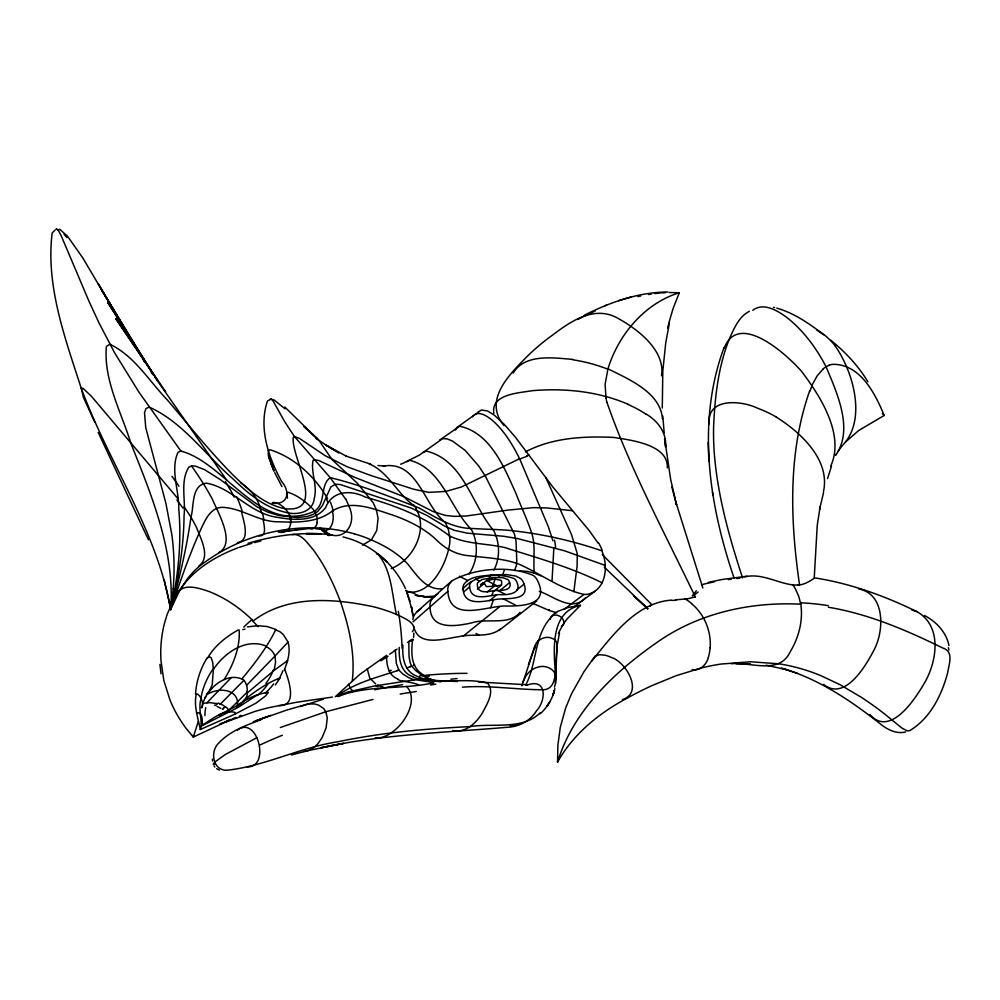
<?xml version="1.0" encoding="UTF-8"?>
<svg xmlns="http://www.w3.org/2000/svg" width="1000" height="1000" viewBox="0 0 1000 1000"><rect width="100%" height="100%" fill="white"/><g stroke="black" fill="none" stroke-linecap="round" stroke-linejoin="round"><path stroke-width="1.5" d="M55.138 230L52.175 232.963C45.562 285.688 65.25 338.738 81.25 388.237C108.688 462.938 156.825 530.138 170.738 609.487C178.2 576.5 181.8 542.425 178.738 508.65C179.175 490.262 170.075 469.762 178 452.325L180.888 451.05C226.575 463.275 259.975 535.775 314.513 511.213C326.312 503.512 319.725 484.988 330.238 477.688C360.325 484.812 389.988 496.65 418.95 507.925C435.975 517.487 453.113 528.862 473.512 528.525C487.425 529.538 501.438 529.25 515.288 531.038C544.763 534.462 573.688 541.2 601.775 550.763C608.525 565.425 606.5 589.375 588.337 594.138A20.775 18.25 59.5 0 1 583.938 594.412C560.475 589.1 540.7 573.763 518.925 564.138C503.088 558.263 485.962 557.825 469.363 555.763C456.688 554.888 445.125 548.763 436.312 539.775C424.025 528.188 408.625 520.688 392.825 515.1C373.837 509.113 350.95 499.038 332.188 511.112C317.35 522.75 297.425 522.45 279.525 521.812C259.212 522.425 242.475 508.175 222.562 507.337C211 507.238 205.55 519.25 201.388 528.162C189.35 554.55 179.963 582.038 170.738 609.487L170.738 604.825M605.237 565.438L564.788 550.887L517.9 538.65L503.85 536.287L467.3 533.175L454.225 530.3L444.637 526.138L426.775 515.388L411.125 508.013L340.1 484.487L335.412 484.3L330.825 486.95L322.438 505.588L317.65 511.5L313.137 514.425L307.525 516.388L297.538 517.612L278.762 515.5L267.488 511.975L257.05 506.887L220.712 479.888L204.475 469.588L195.2 466.075L191.562 465.975L188.775 467.225C179.95 481.475 185.863 500 184.05 515.9C183.75 547.525 178.375 578.875 170.738 609.487L164.237 580.037M534.688 648.562L536.15 643.25A41.737 21.037 37.8 0 1 542.863 638.263C549.375 635.325 560.013 639.837 556.512 648.112M602.087 582.8C571.25 567.4 537.812 558.062 505.112 547.663C486.712 543.275 466.863 544.425 449.588 535.938C424.65 516.925 395.35 505.412 365.3 497.088C350.812 489.637 332.025 490.613 325.6 507.65C313.962 522.737 291.925 519.9 275.387 517.038C249.275 512.575 232.3 487.95 206.462 483.15C191.137 484.95 194.175 506.275 190.963 517.275C186.55 548.475 179.275 579.188 170.738 609.487C174.913 551.325 151.975 496.438 130.975 443.537C121.275 412.038 103.4 380.037 106.388 346.4L109.9 344.275C134.362 355.812 149.137 381.087 167.488 400.087C188.65 425.125 209.237 450.75 232.213 474.188C247.2 488.85 263.788 504.35 285 508.738C327.562 513.263 290.8 457.275 293.25 437.4L294.438 436.512L299.45 438.4L325.175 455.688L347.188 466.775L370.525 475.387L413.65 489.237L428.862 492.375L445.8 491.438L461.35 487L519.612 458.7L548.325 526.675L552.925 540.812M555.5 683.337L556.287 661.388L555.5 683.337L554.462 687.087M556.675 612.775L549.225 610.513L549.25 609.513M734.125 578.188C709.05 504.738 696.413 422.362 723.988 347.725M710.188 647.75C711.338 631.188 704.412 614.212 691.525 603.638M556.275 664.087L557.075 644.475L555.775 666.862M413.325 639.6L412.612 639.587C411.262 651.6 410.425 666.175 421.825 673.913A45.625 45.15 -56.3 0 0 426.938 677.688L432.262 680.525A33.775 4.875 -13.2 0 0 431.625 679.6L427.912 678.988A35.513 5.012 -12.6 0 0 424.387 679.013L421.838 678.225A49.05 43.238 79.1 0 1 416.737 676.112C403.9 671.312 402.125 657.087 402.9 645.2M413.85 633.162L413.587 637.525M552.025 581.275L553.85 547.812M169.8 601.9L170.738 609.487L170.987 605.138M550.4 619.263L550.438 618.713A13.875 7.212 39.9 0 1 551.2 616.737L554.125 613.95A36.8 31.037 54.8 0 1 557.863 611.337L567.987 607.5L580.438 605.388L566.912 619.138A76.762 64.138 56.8 0 0 563.737 623.612L560.35 629.487A79.1 66.087 57 0 0 558.438 633.538M290.475 522.087C291.25 529.163 284.9 533.625 278.3 532.05M702.85 588L675.7 501.613L676.475 504.625L670.65 479.387L664.625 438.65L665.562 447.025C666.85 432.638 657.663 420.712 645.688 413.775M662.45 419.012C660.738 392.537 628.638 379.15 607.975 368.825C618.45 334.625 644.538 303.488 679.312 292.712L673.075 308.55L668.612 323.787M317.15 522.587L316.988 516.763L314.513 511.213M170.45 602.2L170.738 609.487L173.225 588.7M352.3 680.662C355.325 653.825 349.125 626.763 340.387 601.525C333.537 583.188 324.787 565.425 313.15 549.625C307.65 543.575 301.6 533.188 292.15 534.637M556.987 646.287L559.487 633.112M170.738 609.487L171.962 602.013M201.025 698.612C197.95 708.637 202.488 719.188 200.688 728.863A3.3 0.775 -81.1 0 1 200.287 729.5C198.038 717.9 193.388 704.9 196.488 693.6C201.15 695.525 203.837 703.138 201.938 707.788A36.55 33.275 -23.6 0 1 209.338 691.275C216.725 681.963 229.85 673.863 241.812 679C254.613 663.675 267.188 647.337 275.863 629.425L267.137 626.538L257.838 625.688L247.375 626.888M573.837 591.712L577.1 566.25L577.263 555.025M558.337 757.537L557.55 762.1C573.337 734.038 598.987 713.112 627.112 698.175A586.688 454.05 76.2 0 1 652.5 685.375L676.237 675.662L701.075 668.025A327.925 263.038 69.7 0 1 721.062 664.05L750.537 661.775L778.625 663.787A223.062 179.513 66.1 0 1 820.938 675.688L840.075 684.712L861.263 697.262A342.475 278.637 70.1 0 1 884.837 714.163L901.95 728.112L906.875 730.662A7.512 5.75 61.1 0 0 910.013 730.438C930.288 718.213 941.637 695.288 947.6 673.012C948.825 664.725 954.312 651.438 942.75 648.025C906.375 630.138 868.562 613.938 828.35 607.225M669.362 323.338L665.763 342.675L662.812 370.925L662.275 408.05M554.862 688.525C552.888 698.263 547.525 707.163 540.188 713.812M521.812 685.812L534.8 646.787M667.588 327.987L668.25 325.188M823.575 492.45L819.613 509.188L820.15 506.463L817.237 525.363L814.225 578.175M237.3 705.512L237.675 701.538L236.55 698.05A12.637 11.8 42.6 0 0 231.675 692.675C224.25 688.512 214.688 690.05 207.587 694.175M607.975 368.825L605.1 384.225L606.013 397.887M667.275 467.875C668.625 444.325 630.462 440.112 613.55 437.4C583.875 436.05 552.125 437.65 525.438 451.9M247 693.2L274.125 670.387L275.575 662.2L274.975 656.038L288.05 642.113L283.312 634.538L279.825 631.675L275.138 629.675M827.562 478.55L831.462 466.312M724.112 348.325C738.562 310.238 787.562 355.15 801.775 371.637C820.45 396.425 845.163 434.85 830.575 466.438M198.4 721.125L193.275 737.087L186.05 728.3A118.8 108.825 44.2 0 1 170.012 700.088L163.825 680.438L160.987 660.7A129.588 118.425 44.8 0 1 164.537 623.038L167.175 614.35L174.363 598.237M591.812 661.062C612 635.962 636.375 602.5 671.525 600.125M535.288 644.987L528.425 664.75M284.363 669.963C287.725 661.225 290.837 651.45 288.05 642.113L287.587 642.513M491.85 595.413L493.575 590.725M498.45 577.413L499.1 575.612M490.6 607.712L493.537 599.663M502.738 574.513L504.462 569.763M492.463 586.413L495.138 579.15L500.775 580.275A2.413 2.05 50.3 0 1 501.625 581.425L501.637 584.85L494.275 591.038M809.638 390.913C787.788 453.05 790.175 520.662 799.562 584.95L798.012 585.112M708.388 657.45C706.562 664.575 700.025 671.287 692.15 669.513M522.762 682.262L526.237 675.512A78.288 38.975 65.6 0 1 530.025 671.312L533.013 669.163A78.263 39 65.5 0 1 537.975 667.15C546.25 664.287 557.212 670 555.938 679.65M823.5 491.475C830.475 459.7 800.35 432.025 775.788 416.8M661.5 375.825C665.537 351.012 638.688 329.888 619.225 319.062C595.662 304.6 571.8 320.438 553.062 334.738A337.325 267.7 56.1 0 0 527.275 356.325C509.988 373.95 482.612 400.087 504.012 425.6M171.95 606.7L179.2 591.487L187.463 578.775A95.775 87.375 41.8 0 1 198.863 566.688C241.55 532.925 301.887 518.625 354.637 533.938M513.138 373.113C524.913 353.387 553.475 357.85 572.962 359.425M812.05 385.188L817 376.1L823.2 368.888M514.538 570.562L516.388 565.462L516.775 560.887L516.025 541.125L514.487 534.175L485.275 476L478.75 466.012L465.1 450.363L452.4 441.012L447.05 438.888L442.725 438.562L419.1 455.262L402.688 463.438A97.575 81.6 38.7 0 1 400.613 464.188M455.438 430.062L456.538 427.8L481.337 409.988L487.663 411L494.338 415.188L504.363 424.475L515.35 437.125L552.463 486.512L589.3 530.712L598.038 543.05M519.95 612.463C508.762 626.05 486.775 617.688 471.525 622.925C456 626.275 430.238 630.6 430.062 606.9A12.8 11.137 49.5 0 1 431.112 600.425L433.8 596.825L437.962 593.787M493.825 570.138C500.238 558.425 499.913 542.587 493.812 530.788C471.362 504.425 463.95 460.138 426.2 451.05L423.2 452.562M177.65 593.138C191.15 571.15 214.125 556.725 237.862 547.85M469.125 573.875C477.788 561.087 478.8 543.088 471.375 529.525C449.663 507.475 442.375 468.825 409.663 460.25L406.812 461.775M176.612 594.575C182.45 582.288 198.863 588.138 208.625 591.362C225.4 597.863 240.525 608.237 253.212 620.925C287.238 594.938 333.525 598.25 373.15 606.688C384.3 609.487 395.275 613.288 405.4 618.8C409.775 621.025 416.962 626.4 412.375 631.725M549.95 701.612L547.05 706.188L548.725 703.538M835.562 455L836.075 454.225M275.375 684.887L280.125 677.837C266.737 683.1 254.412 691.762 243.162 700.788M650.025 606.25L651.663 604.525L602.4 554.612M472.638 416.737C477.5 409.562 487.2 416.087 492.025 420.087C504.15 430.525 512.525 444.538 519.612 458.7M209.4 691.312L212.225 684.688L213.4 669.375C224.488 652.812 245.863 637.575 266.325 646.15M477.812 412.812L478.8 411.488M540.15 712.85C522.137 730.462 492.788 722.837 470.075 726.625C432.038 728.462 393.975 731.475 356.45 738.2A987.013 781.988 -84 0 0 337.113 741.912C299.5 747.663 264.762 766.162 227.037 770.225C212.763 770.85 209.675 751.312 218.787 743.037C229.013 731.925 243.562 726.275 257.4 721.075M525.788 684.975C537.2 663.162 533.888 633.612 552.875 615.462A13.875 7.2 40 0 1 555.275 615.05C559.65 614.95 564.25 618.5 563.787 623.15A13.525 7.013 39.7 0 1 563.337 624.7L561.388 626.388M223.412 708.213L222.475 709.388L224.825 707.113M471.55 581.575L470.163 583.462A6.787 5.838 49.8 0 0 469.637 586.888C470.925 602.6 489.675 594.975 499.45 594.587C507.55 595.175 522.55 593.862 516.712 581.812A6.55 5.562 50.7 0 0 514.388 578.7C497.612 572.3 474.45 574.6 462.388 589.487M451.613 581.087L448.888 584.738A13.062 11.287 49.4 0 0 447.85 591.325C449.9 622.775 486.525 605.9 505.213 606.025C520.887 606.163 549.4 605.837 537.987 581.562A12.488 10.575 51.2 0 0 533.575 575.625C510.2 565.037 473.625 568.162 451.613 581.087L416.712 611.938L414.05 615.475A12.537 11 49.6 0 0 412.938 619.575M224.05 679.65C233.137 665.3 240.438 646.938 239.137 630.013L238.1 630.013C226.05 636.788 214.737 645.725 207.625 657.95L209.237 656.75L211.137 657.738L212.662 662.175L213.4 669.375M838.225 451.05A184.275 135.65 57.3 0 1 845.512 442L858.8 430.425L884.175 415.475C875.263 393.55 860.088 363.75 832.5 364.338A36.175 24.1 80 0 0 829.15 365.225M237.537 730.05C257.45 715.025 270.812 767.525 247.312 766.912M286.537 662.013L287.675 660.55L274.125 670.387M413.775 626.462C418.113 647.5 444.113 638.587 458.425 636.763C472 633.2 488.975 638.387 500.4 628.975M200.3 729.488L234.775 714.237L235.087 712.412C222.55 709.3 212.4 719.45 202.188 725.013M207.425 693.125L212.387 687.9M206.425 694.6L208.688 692.225M204.725 697.837L205.75 696.775M274.975 656.038L246.663 685.288A22.75 19.062 -17 0 1 246.788 693.175M201.35 707.537L202.138 706.725M206.975 702.738L231.25 677.613M220.012 704.475L243.787 680.425M219.15 715.5L220.362 714.287M228.45 710.662L247.175 692.15M237.587 705.612L238.388 704.812M585.225 598.025C571.737 612.4 553.425 596 539.325 591.337M397.912 679.025C388.1 675.362 386.5 664.5 386.55 655.362L359.862 674.35L335.275 696.75M235.675 706.4C245.212 699.613 256.75 693.637 268.375 692.412L265.4 696.075L255.925 703.2L234.775 714.237M835.913 454.975C853.838 429.012 836.85 392.65 826.087 366.788C816.375 348.1 803.575 330.688 786.95 317.562C777.712 310.738 763.688 302 752.763 310.262M845.5 441.987C865.825 415.95 852.55 370.788 835.263 346.087M196.6 712.675C203.463 711.925 202.488 723.225 201.75 725.875L238.575 707.138L256.8 695.238M230.438 719.587L220.725 723.938M481.087 584.675L483.137 582.85M413 621.85L447.85 591.325M463.725 591.975L469.637 586.888M489.225 576.95L491.55 574.963L506.55 574.6L515.625 576L520.462 578.45A8.387 7.125 50.9 0 1 523.425 582.438C531.575 600.887 508.413 598.1 497.788 599.15C486.188 600.725 463.988 607.587 463.062 588.975A8.725 7.512 49.7 0 1 463.738 584.575C469.812 575.938 482.1 576.225 491.55 574.963M481.325 584.9L483.65 582.913M477.388 589.188L484.35 583.275A2.487 2.125 49.9 0 1 484.538 582.025L487.525 580.05L495.163 579.15M488.888 580.625L492.388 577.663L494.125 577.55L502.95 577.7L507.762 579.513A4.462 3.8 50.5 0 1 509.338 581.625C513.5 590.837 501.312 590.475 495.688 590.475C489.45 591.225 477.912 594.925 477.337 585.075A4.612 3.95 49.9 0 1 477.688 582.75L482.075 579.475L492.388 577.663M487.212 592.075L494.237 586.188L501.337 585.163M416.712 611.938L420.812 608.925M500.15 590.388L509.625 582.55M489.613 600.638L496.675 594.825M538.075 640.925L539.775 639.663M516.775 590.013L523.975 584.163M413.725 665.175L414.4 664.638L413.862 665.025M463.263 636.15L499.888 606.512M498.95 630.55L536.675 600.975M336.925 696.15C355.112 682.525 377.725 677.25 398.925 670.138L402.887 674.062L408.075 677.288A46.337 36.087 74.2 0 0 412.525 679.287L427.85 681.612A86.8 66.925 70.5 0 1 433.762 682.775C402.137 689.887 368.175 684.513 337.812 696.587M439.663 440.1L459.637 426.2C490.375 432.8 504.15 467.188 515.925 493.438C521.138 506.812 527.4 519.812 531.825 533.5C535.725 545.862 533.138 559.025 534.175 571.712A10.862 4.588 -83.8 0 1 534.062 573.088L540.887 575.825M564.113 609.375L583.938 594.438M574.188 606.812L594.85 591.35M345.7 499.2L330.238 477.688L294.438 436.512L284.762 421.788L272.962 400.788L271.375 399L267.512 400.938C258.275 427.638 268.512 457.688 281.688 481.55C290.875 492.013 287.825 505.438 272.225 503.113L273.275 502.388C279.738 502.675 285.062 508.1 288.688 513.2M407.512 642.463L408.825 641.688A44.75 1.225 -33 0 1 412.212 639.8M338.212 696.363L342.113 694.412M218.962 715.062L221.038 713.962M222.087 713.413L225.225 711.775M577.775 319.45L582.288 317.113M234.638 706.938L226.275 711.237M231.262 719.412L229.55 720.25M749.4 311.312C739.237 316.4 734.463 327.65 730.013 337.45A233.162 171.5 54 0 0 725.337 349.975C717.438 374.812 714.638 400.975 713.612 426.912A278.275 203.637 55.2 0 0 714.1 450.625C717.138 494.212 729.038 536.6 742.588 577.938M299.975 706.612L323.525 699.163M577.575 606.775L580.438 605.388C552.975 610.95 553.375 643.45 554.8 665.312C555.837 675.225 555.1 690.962 541.175 689.737C514.938 689.513 488.775 685.175 462.463 687.15M256.8 737.725L225.325 754.5L214.65 762.163L213.137 764.137L214.725 764.312M584.3 315.238C610.262 302.188 638.587 292.162 667.962 291.988M604.712 305.875L606.613 305.012M829.15 365.25L826.087 366.788A46.188 31.163 75.1 0 0 823.188 368.85M239.363 716.05L240.975 715.362M227.675 721.062L228.625 720.662M235.963 717.425L232.325 718.85M280.312 727.525L325.825 711.737L372.975 699.45M226.525 721.112L228.5 720.35M695.25 596.875L687.45 598.825L675.7 599.825M270.525 715.375L256.163 720.825L286.413 710.163L308.35 703.863L314.775 704L318.712 705.163L323.587 708.475L325.825 711.737L327.275 717.975L326.112 727.763L322.15 737.537L317.85 743.812L314.538 747.087L309.175 750.288L291.413 754.963M362.525 545.112L371.362 539.9L376.763 530.438L378.062 518.312L376.375 509.787L373.175 502.688L357.488 483.387L332.125 459.663L319.012 440.438L284.725 406.975M391.238 568.587C410.863 560.75 425.288 536.237 419.05 515.288A14.112 6.412 69 0 0 417.713 512.137M226.675 721.462L224.562 722.25M410.112 666.663L411.775 666.012L415.225 670.15L421.1 674.712A48.075 45.825 88.6 0 0 426.425 677.65L430.462 679.225A35.612 33.963 -90 0 0 435.637 680.5L457.475 681.513M253.35 721.75L267.275 716.625M198.912 565.875C211 557.3 200.725 538.513 196.488 527.45C193.012 520.237 188.75 513.425 184.1 506.912M258.538 720.675L260.825 719.887M239.137 547.413L251.9 543.312M222.325 723.037L223.463 722.638M526.675 455.9L529.1 455.087M219.988 723.812L221.175 723.425M219.213 552.388C235.888 542.65 217.9 512.612 212.525 499.562C206.4 487.85 199.137 476.788 191.562 465.975M349.525 691.675L374.738 685.925L414.725 679.837M618.6 300.7L630.875 297.1M744.65 576.888C761.237 572.863 776.675 582.8 792.837 584.95M303.688 751.488L343.475 743.438L321 747.725C382.188 734.45 444.875 732.562 507 727.312C519.025 726.875 530.413 720.863 536.675 710.525C546.388 700.163 546.812 677.562 526.987 685.2M248.038 543.3C275.275 535.188 304.125 531.4 332.45 534.9M254.45 542.6L260.825 540.975M637.95 296.625L640.6 296.012M708.312 582.362L721.737 579.55L747.025 576.2M202.75 703.325L209.825 702.638L217.562 703.662L215.55 705.462L214.55 705.175M517.825 725.2L510.213 725.612M295.188 529.8L297.375 529.412M400.138 694.05L416.287 691.488M905.675 731.963C896.712 734.212 887.837 729.862 880.962 724.412C851.375 701.062 819.388 679.287 782.875 668.538M799.562 584.95C803.288 584.425 806.787 582.85 810.013 580.95C811.637 580 813.2 578.95 814.737 577.875C850.062 583.362 884.613 595.837 916.862 611.613C942.837 626.15 936.975 662.45 923.863 684.013C914.725 699.65 889.85 737.562 869.875 714.488M648.525 294.525L651.162 294.125M622.4 699.587C643.938 692.887 626.237 661.85 611.188 657.4A36.388 19.613 49.8 0 0 604.963 655.175L599.388 654.725L595.025 656.125L583.888 671.825L571.462 693.962L565.725 707.812L560.288 727.288L557.875 745.337L557.55 762.1C573.65 709.6 616.213 670.35 660.288 640.138C701.287 612.438 751.812 601.663 800.788 604.212C803.2 620.462 798.875 637.312 790.475 651.287C779.5 675.413 751.012 661.787 731.375 663.737M332.512 697.087L297.062 702.175L269.75 707.475A297.125 273.988 78.3 0 0 254.788 711.488L224.438 722.537L193.275 737.087L192.862 735.413M478.338 682L527.087 684.775M290.413 530.462L284.025 531.087M494.237 586.188L486.413 586.638L484.35 583.275M655.088 293.575L660.312 292.987M282.162 531.812L308.8 528.55L311.462 528.975A24.413 11.15 62.4 0 0 313.9 528.35L316.25 525.7A24.413 11.062 62.6 0 0 317.113 522.562M661.6 292.913L665.462 292.65M435.225 596.538L425 596.737L415.075 595.013M669.287 292.525L679.312 292.712M519.837 570.9L527.35 571.35L534.05 573.088M736.213 663.763L750.425 663.812M452.7 730.55C465.5 733.375 476.325 722.95 482.425 712.862C486.763 704.475 495.3 691.575 487.45 683.062C466.962 677.788 445.062 683.6 424.338 679.025M237.438 542.663C251.05 540.588 243.263 520.25 241.425 511.475M376.375 553.9L377.762 553.925C391.712 570.037 391.887 594.325 396.45 614.45M453.762 680.763L455.375 680.875M442.1 588.837C425.725 590.087 416.725 574.925 407.688 564C395.938 551.188 380.037 543.138 364.025 536.962A113.8 99.488 42.1 0 0 354.625 534.012M315.613 528.8L319.788 529.087M858.612 588.862C885.713 594 884.362 631.7 873.55 650.875C865.375 666.525 844.675 701.475 823.562 684.4M377.962 465.5L384.988 466.138L383.35 466.075C417.6 460.337 423.562 504.75 444.95 522.3A22.538 11.35 82.6 0 1 446.112 524.15L448.438 529.738L449.738 537.65M375.05 738.012C395.562 739.837 422.337 703.512 406.662 686.5M278.837 705.562C298.125 706.625 288.688 679.2 284.475 669.013M572.288 510.7L546.763 507.938L533.475 507.65L507.525 510.15L466.225 516.013L454.7 516.388L445.412 515.425L432.812 511.438L403.85 496.662L354.212 477.125L318.762 460.487L314.275 459.688L313.025 460.4C310.688 472.75 317.725 485.7 314.275 498.363C312.938 512.688 296.163 515.788 284.738 512.075C264.175 507.225 247.638 493.013 232.8 478.713C205.55 455.112 182.488 421.775 149.15 407.088L145.988 408.562L144.512 412.675L145.712 427.537L165.863 503.188L171.788 534.25A232.237 213.575 -86.6 0 1 173.188 588.688M258.612 535.788C267.538 537.275 263.888 524.375 263.062 519.438M270.25 399.162L272.638 399.575M773.55 307.362L774.613 307.562M797.663 673.45L785.987 669.587L766.35 665.2M911.75 609.963L916.862 611.613M415.062 593.663L405.975 590.775M370.613 464.113L345.9 456.087M369.113 463.825C388.338 471.887 397.088 493.413 413.65 505.487M316.012 438.413L332.488 449.25L339.05 452.85L325.337 444.738L346.463 456.287M343.013 536.925C370.275 543.413 393.812 563.125 405.425 588.575M402.55 680.987L413 683.012A54.188 35.55 71.1 0 1 416.213 683.913L418.675 684.925M417.488 678.612L435.65 681.2A127.325 104.612 71 0 1 440.688 681.888M781.388 668.05L785.987 669.587M776.775 308.125C794.3 313.125 809.5 323.738 823.75 334.75M407.113 591.875C431.087 595.925 447.275 562.85 449.8 542.775A24.712 13.288 83 0 0 449.812 537.663M382.55 687.062L379.375 685.875A77.562 30.675 80.7 0 1 378.113 685.387L377.65 685.088M627.85 404.15C597.888 391.3 564.5 387.987 532.225 390.688C519.113 393.013 490.675 394.025 493.837 413.338M549.225 610.513L532.413 603.162M217.037 706.45L220.863 708.35M701.525 584.663L702.55 585.6M58.525 230.2L56.125 229.013L57.975 229.7L61.375 236.125L88.938 301.188L98.9 322.675L114.513 352.65L139.037 392.3L180.888 451.05M476 633.5L478.75 634.913M216.675 768.688L219.462 770.113M459.412 576.263L467.65 580.513M503.013 598.713L515.875 605.337M486.512 580.413L497.312 585.988M475.613 579.038L479.275 580.925M497.488 590.312L505.05 594.225M412.7 676.587C400.3 672.3 398.812 658.625 399.275 647.4M319.862 528.325C330.8 536.388 335.5 519.05 332.188 511.112M320.913 528.25C339.137 546.987 359.588 526.462 348.537 505.5A34.762 18.875 52.2 0 0 345.812 499.188M816.988 330.2L824.475 335.05A65.15 40.975 75.3 0 1 835.312 345.988M924.425 615.513C936.312 621.6 946.237 632.163 948.975 645.55M273.837 399.787L285.038 408.825M375.688 683.938L369.738 678.062L367.225 668.688M329.325 535.562L319.488 528.013M59.612 229.225L67.1 235.763M240.588 482.713C248.95 488.338 256.438 496.075 259.488 505.875M329.988 534.8L325.188 531.225M328.15 535.487L320.812 529.175M830.888 340.288C845.312 352.038 858.3 365.812 867.913 381.812M380.087 555.675L387.337 562.225L385.863 560.887M318.212 439.487L304.025 426.625L317.45 438.812M647.55 608.562L604.3 567.163M647.725 608.7L633.5 595.625L647.738 608.75M328.413 535.5L324.113 529.775M882.312 413.462L884.175 415.475M64.075 234.262L67 237.688M351.15 689.538L348.4 684.188M67.725 236.488L82.925 258.137L122.912 325.9M177.775 498.462L91.65 396.538L83.025 388.3L81.25 388.237L83.387 397.287L94.712 422.125M151.25 372.287L152.938 374.5M154.637 376.712L226.7 480.188M165.625 391.725L115.712 318.6L158.012 381.15L107.85 302.613L153.675 375.138M398.925 670.138L396.337 663.462L395.3 649.837M214.013 765.8L214.825 767.013M415.8 508.525L417.762 512.1M153.7 375.138L101.137 289.237L140.975 355.775M143.363 359.762L144.963 362.425M141.025 355.75L98.275 283.8L124.975 329.513M143.4 359.75L144.987 362.413M127.325 333.537L128.9 336.238M124.462 328.562L126.013 331.225M128.338 335.213L129.9 337.875M273.738 467.488L268.288 455.513L268.325 450.588L269.962 449.738C294.175 457.275 315.025 476.575 327.612 498.675M281.95 486.6L274.713 472.6M695.337 597.05C664.7 532.863 630.413 469.825 607 402.512M98.188 432.425L148.488 539.825M546.038 478.113L571.55 534.712L576.962 552.625A45.438 42.775 -45.5 0 1 577.4 555.013M270.688 462.788L273.962 470.9L268.55 456.388M289.462 514.788L289.887 516.025M268.875 457.312L273.962 470.9M406.2 590.275L411.812 608.9M406.912 592.238L410.087 601.213M287.488 498.175L286.537 493.95L287.925 492.262C297.65 495.288 306.312 502.1 313.325 509.5A13.838 10.025 55.6 0 1 314.4 511.287M261.062 511.138L261.45 512.612M671.875 487.038L676.475 504.625M948.363 647.663L948.913 650M712.438 492.137L713.012 495.238M290.188 517.35L290.512 520.2M800.788 604.212L798.713 596.225L795.5 589.087A58.825 31.95 -84.1 0 0 792.862 584.888A18.762 8.2 17.6 0 0 797.9 585M412.85 614.825L411.438 606.775L413.088 616.3M159.913 664.388L161.025 673.812M664.188 432.925L662.775 415.95M212.375 759.075L212.525 760.925M708.225 442.325L708.838 461.1M709.225 423.825C706.612 397.3 741.488 400.375 757.475 408.175A76.95 46.35 32.6 0 1 775.825 416.725M408.825 641.688L409.012 656.388L410.175 662.725A15.275 14.412 82.4 0 0 411.775 666.012M267.8 684.237A57.663 47 -10.7 0 1 257.238 695.588M273.225 670.212A58.425 48.038 -8.6 0 1 265.925 683.325M266.038 646.612A17.862 15.575 1.8 0 1 274.9 656.05M200.875 698.612A82.662 71.438 -15.7 0 1 212.938 669.15M419.613 675.913A473.075 340.925 -38.7 0 1 467.025 673.35M374.75 689.788A457.488 283.625 -29.9 0 1 402.625 684.663M259.925 745.013A272.663 162.125 -26 0 1 282.337 735.263M450.875 679.2A77.475 3.9 -9.6 0 1 457.188 678.587M430.538 684.975A57.763 3.425 -10.4 0 1 435.85 684.188M424.487 676.25A63.263 9.712 -12.7 0 1 429.387 676.15M420.35 679.137A46.875 6.575 -12.5 0 1 424.85 678.85M417.463 678.713A47.775 39.812 76.1 0 1 412.663 676.688M398.275 670.138A51.812 2.5 -18.2 0 1 396.938 670.625M391.262 670.263A45.362 1.9 -14.3 0 1 388.888 670.913M393.65 651.237A64.675 1.487 -32.5 0 1 397.125 649.112M389.575 654.175A62.962 2.425 -33.4 0 1 393.137 651.95M398.3 611.3A74.425 20.525 86.3 0 1 402.062 648.312M252.938 621.225A73.875 40.963 47.3 0 1 257.975 626.663M243.75 627.137A81.137 72.588 -70.1 0 1 252.3 619.475M325.225 531.388A34.55 14.737 51.7 0 1 321.475 528.775M282.387 532.362A24.7 11.125 64.3 0 1 280.837 532.35M519.888 459.087A115.975 88.2 34.8 0 1 526.962 456.35M598.538 542.775A48.125 38.587 57.7 0 1 602.325 550.6M413.787 505.037A22.088 11.438 71.5 0 1 416.012 508.125M290.65 516.35A9.175 4.237 62.4 0 1 290.912 517.837M259.413 505.863A37.475 16.312 61.4 0 1 260.312 508.725M225.375 481.538A83.787 32.887 61.2 0 1 229.488 488.587M171.988 476.3A263.475 41.65 55.7 0 1 178.95 486.188M176.863 499.975A116.988 49.75 57.2 0 1 182.963 508.175M554.462 540.188A34.513 29 -81.6 0 1 555.575 547.575M260.188 508.675A64.538 28.112 61.3 0 1 260.85 511.037M229.65 488.475A68.8 31.113 61.4 0 1 234.15 497.2M326.388 499.137A37.325 21.3 58.2 0 1 328.062 502.512M330.337 502.062A30.812 20.062 56.8 0 1 333.15 511.325M262.375 513.025A102.662 45.45 61 0 1 263.975 519.938M236.575 496.625A63.225 31.825 61.1 0 1 242.325 511.65M291.325 520.9A26.8 12.625 60.3 0 1 291.175 522.775M696.375 590.725A36.825 10.137 -35.6 0 1 693.175 594.663M698.075 592.062A21.762 8.387 -15.1 0 1 692.212 595.925M606.95 402.512A51.5 36.087 59.9 0 1 605.962 397.887M572.962 359.812A78.925 37.987 11.7 0 1 607.625 369.125M800.575 602.8A295.138 239.325 54.6 0 1 828.288 605.65M671.888 600.475A41.4 8.012 -2.6 0 1 675.875 600.2M583.413 316.525A413.575 326.938 58.6 0 1 595.3 310.925M809.887 391.138A128.35 88.438 71.2 0 1 812.275 385.412M685.1 598.913A50.825 29.588 66.5 0 1 691.562 603.462M710.1 647.688A45.462 25.913 69.1 0 1 708.325 657.387M702.788 584.388A410.625 326.287 69.1 0 1 714.15 581.925M728.425 579.562A410.625 326.287 69.1 0 1 731.275 579.175M736.963 578.525A410.625 326.287 69.1 0 1 739.8 578.237M627.625 404.263A119.1 56.625 2.7 0 1 645.475 413.85M288.65 513.225A5.337 2.275 62.7 0 1 289.425 514.788M480.425 584.788A34.038 8.238 -16.6 0 1 482.375 583.312M218.05 703.05A13.95 6.513 11 0 1 225.375 707.038M225.912 707.025A22.025 8.787 13.6 0 1 228.988 710.5M204.9 715.662A43.775 33.425 -58.5 0 1 205.725 707.675M195.512 694.125A77.1 72.088 -43.8 0 1 207.237 657.725M242.075 678.713A14.463 12.275 -25.9 0 1 246.488 685.337M247.413 693.175A16.887 13.8 -21 0 1 243.825 701.162A18.188 12.837 -33.3 0 1 235.837 706.938M282.887 670.713A66.325 63.837 44.5 0 1 278.337 680M273.688 683.888A66.537 59.312 -12.8 0 1 265.413 692.938M414.5 664.837A30.15 1.762 -15.9 0 1 413.925 665.438M410.462 666.612A36.15 3.588 -11.1 0 1 406.912 667.837M408.975 641.25A57.337 1.225 -32.4 0 1 412.475 639.25M380.975 660.788A67.962 4.25 -34.6 0 1 388.025 656.213M402.55 681.338A47.138 31.163 74.6 0 1 397.863 679.463M382.537 686.912A91.737 35.213 77.5 0 1 385.025 688.075M377.887 686.675A77.263 28.837 76.1 0 1 375.913 685.8M352.863 690.837A21.288 2.275 63.1 0 1 351.962 689.9M352.65 691.6A39.812 4.525 65.4 0 1 351.6 690.638M341.788 694.388A44.837 11.062 -7.1 0 1 349.212 691.612M242.725 629.675A45.375 43.163 -41.1 0 1 245.05 629.113M412.863 639.938A32.987 1.087 -36.9 0 1 411.55 641.15M553.5 693.4L552.825 695.475L554.425 690.537L553.5 693.4M433.787 596.55L425 596.737L416.35 595.4L425 596.737L433.787 596.587M318.412 533.688L306.012 533.6L321.062 533.787L318.412 533.688"/></g></svg>
